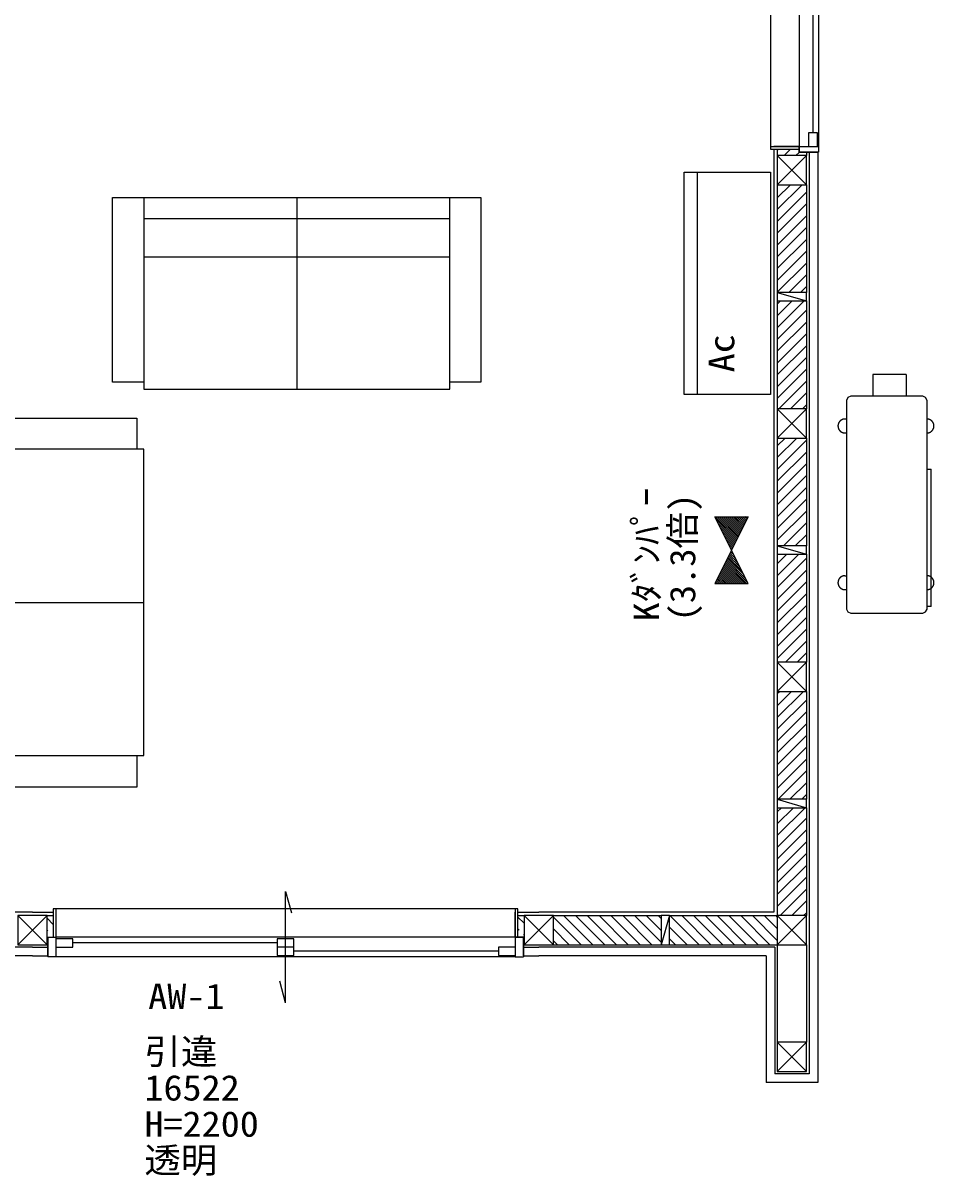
# Model space of a CAD drawing. Units: millimetres at full size, sheet at 1:50. Extents: x -8065 to 1202, y -4689 to 4303.
# Drawn here: x -2588 to 686, y -4689 to -548 of the extents above; entities that cross this region are included whole.
import ezdxf
from ezdxf.enums import TextEntityAlignment as Align

# ---------------------------------------------------------------- set-up
doc = ezdxf.new("R2010")
doc.units = ezdxf.units.MM
doc.header["$LTSCALE"] = 50
for name, color, linetype, lineweight in [('0-2_柱', 3, 'Continuous', 20), ('0-3_仕上', 3, 'Continuous', 20), ('0-4_下地', 2, 'Continuous', 5), ('0-5_建具', 3, 'Continuous', 20), ('0-6_住設', 2, 'Continuous', 5), ('0-8_造作', 4, 'Continuous', 5), ('0-A_文字', 2, 'Continuous', 5), ('0-B_ハッチ', 1, 'Continuous', 9), ('0-D_ﾚｲﾔ 14', 2, 'Continuous', 5), ('0-F_補助線', 4, 'Continuous', 5)]:
    doc.layers.add(name, color=color, linetype=linetype, lineweight=lineweight)
doc.layers.add('0-9_寸法', color=5, linetype='Continuous')
doc.styles.add('ＭＳ ゴシック', font='')
doc.styles.get('ＭＳ ゴシック').set_extended_font_data('MS Gothic')

msp = doc.modelspace()

# ---------------------------------------------------------------- linework, layer by layer
at = {"layer": '0-2_柱'}
for points in [[(227.86, -1023.87), (122.86, -1023.87), (122.86, -1128.87), (227.86, -1128.87)], [(227.86, -1933.87), (122.86, -1933.87), (122.86, -2038.87), (227.86, -2038.87)], [(227.86, -2843.87), (122.86, -2843.87), (122.86, -2948.87), (227.86, -2948.87)], [(-2502.14, -3858.87), (-2502.14, -3753.87), (-2607.14, -3753.87), (-2607.14, -3858.87)], [(-682.14, -3858.87), (-682.14, -3753.87), (-787.14, -3753.87), (-787.14, -3858.87)], [(122.86, -3753.87), (122.86, -3858.87), (227.86, -3858.87), (227.86, -3753.87)], [(122.86, -4208.87), (122.86, -4313.87), (227.86, -4313.87), (227.86, -4208.87)]]:
    msp.add_lwpolyline(points, close=True, dxfattribs=at)
at = {"layer": '0-3_仕上'}
for p, q in [((110.36, -1001.37), (110.36, -1076.37)), ((267.86, -1011.37), (267.86, -1076.37)), ((110.36, -1076.37), (110.36, -1986.37)), ((267.86, -1076.37), (267.86, -1986.37)), ((110.36, -1986.37), (110.36, -2896.37)), ((267.86, -1986.37), (267.86, -2896.37)), ((110.36, -2896.37), (110.36, -3741.37)), ((267.86, -2896.37), (267.86, -3806.37)), ((-2554.64, -3741.37), (-3399.64, -3741.37)), ((-2554.64, -3741.37), (-2479.64, -3741.37)), ((-809.64, -3741.37), (-734.64, -3741.37)), ((110.36, -3741.37), (-734.64, -3741.37)), ((267.86, -3806.37), (267.86, -4353.87)), ((-2554.64, -3898.87), (-3557.14, -3898.87)), ((-2554.64, -3898.87), (-2499.64, -3898.87)), ((-789.64, -3898.87), (-734.64, -3898.87)), ((82.86, -3898.87), (-734.64, -3898.87)), ((82.86, -3898.87), (82.86, -4353.87)), ((267.86, -4353.87), (82.86, -4353.87))]:
    msp.add_line(p, q, dxfattribs=at)
at = {"layer": '0-4_下地'}
for p, q in [((122.86, -1001.37), (122.86, -1023.87)), ((227.86, -1011.37), (227.86, -1023.87)), ((236.86, -1011.37), (236.86, -1076.37)), ((236.86, -1076.37), (236.86, -1986.37)), ((122.86, -1128.87), (122.86, -1516.37)), ((227.86, -1128.87), (227.86, -1516.37)), ((122.86, -1546.37), (122.86, -1933.87)), ((227.86, -1546.37), (227.86, -1933.87)), ((236.86, -1986.37), (236.86, -2896.37)), ((122.86, -2038.87), (122.86, -2426.37)), ((227.86, -2038.87), (227.86, -2426.37)), ((122.86, -2456.37), (122.86, -2843.87)), ((227.86, -2456.37), (227.86, -2843.87)), ((236.86, -2896.37), (236.86, -3806.37)), ((122.86, -2948.87), (122.86, -3336.37)), ((227.86, -2948.87), (227.86, -3336.37)), ((122.86, -3366.37), (122.86, -3753.87)), ((227.86, -3366.37), (227.86, -3753.87)), ((-2502.14, -3753.87), (-2479.64, -3753.87)), ((-809.64, -3753.87), (-787.14, -3753.87)), ((-682.14, -3753.87), (-294.64, -3753.87)), ((-264.64, -3753.87), (122.86, -3753.87)), ((236.86, -3806.37), (236.86, -4322.87)), ((-2554.64, -3867.87), (-3526.14, -3867.87)), ((-2554.64, -3867.87), (-2499.64, -3867.87)), ((-2502.14, -3858.87), (-2499.64, -3858.87)), ((-789.64, -3858.87), (-787.14, -3858.87)), ((-789.64, -3867.87), (-734.64, -3867.87)), ((113.86, -3867.87), (-734.64, -3867.87)), ((-682.14, -3858.87), (-294.64, -3858.87)), ((-264.64, -3858.87), (122.86, -3858.87)), ((113.86, -3867.87), (113.86, -4322.87)), ((122.86, -3858.87), (122.86, -4208.87)), ((227.86, -3858.87), (227.86, -4208.87)), ((236.86, -4322.87), (113.86, -4322.87))]:
    msp.add_line(p, q, dxfattribs=at)
at = {"layer": '0-4_下地', "color": 3, "lineweight": 20}
for points in [[(227.86, -1516.37), (122.86, -1516.37), (122.86, -1546.37), (227.86, -1546.37)], [(227.86, -2426.37), (122.86, -2426.37), (122.86, -2456.37), (227.86, -2456.37)], [(227.86, -3336.37), (122.86, -3336.37), (122.86, -3366.37), (227.86, -3366.37)], [(-264.64, -3858.87), (-264.64, -3753.87), (-294.64, -3753.87), (-294.64, -3858.87)]]:
    msp.add_lwpolyline(points, close=True, dxfattribs=at)
at = {"layer": '0-5_建具', "color": 2, "lineweight": 5}
for p, q in [((98.36, 668.63), (98.36, -1001.37)), ((200.86, 658.63), (200.86, -991.37)), ((270.86, 658.63), (270.86, -991.37)), ((267.86, -1011.37), (258.86, -1011.37)), ((-809.64, -3729.37), (-2479.64, -3729.37)), ((-819.64, -3831.87), (-2469.64, -3831.87)), ((-2499.64, -3898.87), (-2499.64, -3889.87)), ((-789.64, -3898.87), (-789.64, -3889.87)), ((-819.64, -3901.87), (-2469.64, -3901.87))]:
    msp.add_line(p, q, dxfattribs=at)
at = {"layer": '0-5_建具'}
for p, q in [((250.86, 608.63), (250.86, -941.37)), ((265.86, -941.37), (265.86, -991.37)), ((98.36, -991.37), (270.86, -991.37)), ((200.86, -991.37), (110.36, -991.37)), ((200.86, -991.37), (200.86, -1011.37)), ((200.86, -1011.37), (200.86, -991.37)), ((270.86, -991.37), (270.86, -1011.37)), ((200.86, -1011.37), (270.86, -1011.37)), ((267.86, -1011.37), (200.86, -1011.37)), ((-2469.64, -3729.37), (-2479.64, -3729.37)), ((-2479.64, -3729.37), (-2479.64, -3831.87)), ((-2469.64, -3901.87), (-2469.64, -3729.37)), ((-2469.64, -3831.87), (-2469.64, -3741.37)), ((-819.64, -3729.37), (-819.64, -3901.87)), ((-819.64, -3831.87), (-819.64, -3741.37)), ((-2499.64, -3831.87), (-2469.64, -3831.87)), ((-2499.64, -3898.87), (-2499.64, -3831.87)), ((-2499.64, -3831.87), (-2469.64, -3831.87)), ((-2499.64, -3831.87), (-2499.64, -3901.87)), ((-2409.64, -3836.87), (-2469.64, -3836.87)), ((-2409.64, -3866.87), (-2409.64, -3836.87)), ((-1674.64, -3836.87), (-1674.64, -3896.87)), ((-1614.64, -3836.87), (-1674.64, -3836.87)), ((-1614.64, -3896.87), (-1614.64, -3836.87)), ((-819.64, -3831.87), (-789.64, -3831.87)), ((-789.64, -3831.87), (-789.64, -3901.87)), ((-2469.64, -3866.87), (-2409.64, -3866.87)), ((-1674.64, -3851.87), (-2409.64, -3851.87)), ((-1614.64, -3866.87), (-1674.64, -3866.87)), ((-879.64, -3881.87), (-1614.64, -3881.87)), ((-819.64, -3866.87), (-879.64, -3866.87)), ((-2469.64, -3901.87), (-2499.64, -3901.87)), ((-1674.64, -3896.87), (-1614.64, -3896.87)), ((-819.64, -3901.87), (-789.64, -3901.87))]:
    msp.add_line(p, q, dxfattribs=at)
at = {"layer": '0-5_建具', "color": 5, "lineweight": 13}
for p, q in [((-1644.64, -4066.87), (-1644.64, -3666.87)), ((-1644.64, -3666.87), (-1623.94, -3744.15)), ((-1644.64, -4066.87), (-1665.35, -3989.6))]:
    msp.add_line(p, q, dxfattribs=at)
at = {"layer": '0-5_建具'}
for points in [[(235.86, -991.37), (235.86, -941.37), (265.86, -941.37)], [(98.36, -991.37), (98.36, -1001.37), (200.86, -1001.37)], [(-809.64, -3831.87), (-809.64, -3729.37), (-819.64, -3729.37)], [(-789.64, -3898.87), (-789.64, -3831.87), (-819.64, -3831.87)], [(-879.64, -3866.87), (-879.64, -3896.87), (-819.64, -3896.87)]]:
    msp.add_lwpolyline(points, dxfattribs=at)
at = {"layer": '0-6_住設'}
for p, q in [((-165.14, -1084.2), (-165.14, -1881.2)), ((-2267.33, -1175.01), (-942.33, -1175.01)), ((-2267.33, -1838.01), (-2267.33, -1175.01)), ((-2154.33, -1175.01), (-2154.33, -1863.01)), ((-1604.33, -1175.01), (-1604.33, -1863.01)), ((-1054.33, -1863.01), (-1054.33, -1175.01)), ((-942.33, -1175.01), (-942.33, -1838.01)), ((-2154.33, -1250.01), (-1054.33, -1250.01)), ((-2154.33, -1388.01), (-1054.33, -1388.01)), ((-2154.33, -1838.01), (-2267.33, -1838.01)), ((-2154.33, -1863.01), (-1054.33, -1863.01)), ((-942.33, -1838.01), (-1054.33, -1838.01)), ((-2841.96, -1967.19), (-2178.96, -1967.19)), ((-2178.96, -1967.19), (-2178.96, -2079.19)), ((-2153.96, -2079.19), (-2841.96, -2079.19)), ((-2153.96, -3179.19), (-2153.96, -2079.19)), ((-2841.96, -2629.19), (-2153.96, -2629.19)), ((-2841.96, -3179.19), (-2153.96, -3179.19)), ((-2178.96, -3179.19), (-2178.96, -3292.19)), ((-2178.96, -3292.19), (-2841.96, -3292.19))]:
    msp.add_line(p, q, dxfattribs=at)
msp.add_lwpolyline([(97.86, -1084.2), (97.86, -1882.2), (-212.14, -1882.2), (-212.14, -1084.2)], close=True, dxfattribs=at)
at = {"layer": '0-8_造作'}
for p, q in [((122.86, -1001.37), (122.86, -1023.87)), ((127.41, -1001.37), (122.86, -1005.93)), ((169.84, -1001.37), (147.34, -1023.87)), ((202.27, -1011.37), (189.77, -1023.87)), ((122.86, -1128.87), (122.86, -1516.37)), ((212.05, -1128.87), (122.86, -1218.06)), ((169.62, -1128.87), (122.86, -1175.63)), ((127.19, -1128.87), (122.86, -1133.21)), ((227.86, -1155.49), (122.86, -1260.49)), ((227.86, -1197.91), (122.86, -1302.91)), ((227.86, -1240.34), (122.86, -1345.34)), ((227.86, -1282.77), (122.86, -1387.77)), ((227.86, -1325.19), (122.86, -1430.19)), ((227.86, -1367.62), (122.86, -1472.62)), ((227.86, -1410.04), (122.86, -1515.04)), ((227.86, -1452.47), (163.96, -1516.37)), ((227.86, -1494.9), (206.38, -1516.37)), ((122.86, -1546.37), (122.86, -1933.87)), ((218.81, -1546.37), (122.86, -1642.32)), ((176.38, -1546.37), (122.86, -1599.9)), ((133.96, -1546.37), (122.86, -1557.47)), ((227.86, -1579.75), (122.86, -1684.75)), ((227.86, -1622.18), (122.86, -1727.18)), ((227.86, -1664.6), (122.86, -1769.6)), ((227.86, -1707.03), (122.86, -1812.03)), ((227.86, -1749.46), (122.86, -1854.46)), ((227.86, -1791.88), (122.86, -1896.88)), ((227.86, -1834.31), (128.3, -1933.87)), ((227.86, -1876.73), (170.72, -1933.87)), ((227.86, -1919.16), (213.15, -1933.87)), ((122.86, -2038.87), (122.86, -2426.37)), ((193, -2038.87), (122.86, -2109.01)), ((150.57, -2038.87), (122.86, -2066.59)), ((227.86, -2046.44), (122.86, -2151.44)), ((227.86, -2088.87), (122.86, -2193.87)), ((227.86, -2131.29), (122.86, -2236.29)), ((227.86, -2173.72), (122.86, -2278.72)), ((227.86, -2216.15), (122.86, -2321.15)), ((227.86, -2258.57), (122.86, -2363.57)), ((227.86, -2301), (122.86, -2406)), ((227.86, -2343.43), (144.91, -2426.37)), ((227.86, -2385.85), (187.34, -2426.37)), ((122.86, -2456.37), (122.86, -2843.87)), ((199.77, -2456.37), (122.86, -2533.28)), ((157.34, -2456.37), (122.86, -2490.85)), ((227.86, -2470.7), (122.86, -2575.7)), ((227.86, -2513.13), (122.86, -2618.13)), ((227.86, -2555.56), (122.86, -2660.56)), ((227.86, -2597.98), (122.86, -2702.98)), ((227.86, -2640.41), (122.86, -2745.41)), ((227.86, -2682.84), (122.86, -2787.84)), ((227.86, -2725.26), (122.86, -2830.26)), ((227.86, -2767.69), (151.68, -2843.87)), ((227.86, -2810.12), (194.1, -2843.87)), ((122.86, -2948.87), (122.86, -3336.37)), ((216.38, -2948.87), (122.86, -3042.4)), ((173.96, -2948.87), (122.86, -2999.97)), ((131.53, -2948.87), (122.86, -2957.54)), ((227.86, -2979.82), (122.86, -3084.82)), ((227.86, -3022.25), (122.86, -3127.25)), ((227.86, -3064.67), (122.86, -3169.67)), ((227.86, -3107.1), (122.86, -3212.1)), ((227.86, -3149.53), (122.86, -3254.53)), ((227.86, -3191.95), (122.86, -3296.95)), ((227.86, -3234.38), (125.87, -3336.37)), ((227.86, -3276.81), (168.29, -3336.37)), ((227.86, -3319.23), (210.72, -3336.37)), ((122.86, -3366.37), (122.86, -3753.87)), ((223.15, -3366.37), (122.86, -3466.66)), ((180.72, -3366.37), (122.86, -3424.23)), ((138.29, -3366.37), (122.86, -3381.81)), ((227.86, -3404.09), (122.86, -3509.09)), ((227.86, -3446.51), (122.86, -3551.51)), ((227.86, -3488.94), (122.86, -3593.94)), ((227.86, -3531.36), (122.86, -3636.36)), ((227.86, -3573.79), (122.86, -3678.79)), ((227.86, -3616.22), (122.86, -3721.22)), ((227.86, -3658.64), (132.63, -3753.87)), ((227.86, -3701.07), (175.06, -3753.87)), ((-2502.14, -3753.87), (-2479.64, -3753.87)), ((-2479.64, -3786.14), (-2502.14, -3763.64)), ((-809.64, -3753.87), (-787.14, -3753.87)), ((-787.14, -3781.59), (-809.64, -3759.09)), ((-682.14, -3753.87), (-294.64, -3753.87)), ((-582.58, -3858.87), (-682.14, -3759.31)), ((-540.15, -3858.87), (-645.15, -3753.87)), ((-497.73, -3858.87), (-602.73, -3753.87)), ((-455.3, -3858.87), (-560.3, -3753.87)), ((-412.87, -3858.87), (-517.87, -3753.87)), ((-370.45, -3858.87), (-475.45, -3753.87)), ((-328.02, -3858.87), (-433.02, -3753.87)), ((-294.64, -3849.82), (-390.59, -3753.87)), ((-348.17, -3753.87), (-294.64, -3807.4)), ((-305.74, -3753.87), (-294.64, -3764.97)), ((-264.64, -3753.87), (122.86, -3753.87)), ((-158.32, -3858.87), (-263.32, -3753.87)), ((-115.89, -3858.87), (-220.89, -3753.87)), ((-73.46, -3858.87), (-178.46, -3753.87)), ((-31.04, -3858.87), (-136.04, -3753.87)), ((11.39, -3858.87), (-93.61, -3753.87)), ((53.82, -3858.87), (-51.18, -3753.87)), ((96.24, -3858.87), (-8.76, -3753.87)), ((122.86, -3843.06), (33.67, -3753.87)), ((122.86, -3800.63), (76.1, -3753.87)), ((122.86, -3758.21), (118.52, -3753.87)), ((227.86, -3743.5), (217.48, -3753.87)), ((-2499.64, -3808.57), (-2502.14, -3806.07)), ((-809.64, -3801.51), (-804.79, -3806.37)), ((-625.01, -3858.87), (-682.14, -3801.73)), ((-264.64, -3794.97), (-200.74, -3858.87)), ((-2499.64, -3851), (-2502.14, -3848.5)), ((-789.64, -3821.51), (-787.14, -3824.01)), ((-667.43, -3858.87), (-682.14, -3844.16)), ((-264.64, -3837.4), (-243.17, -3858.87))]:
    msp.add_line(p, q, dxfattribs=at)
at = {"layer": '0-A_文字'}
for p, q in [((-21.46, -2400.01), (-100.1, -2321.37)), ((-97.12, -2331.42), (-23.82, -2404.72)), ((-19.1, -2395.29), (-93.03, -2321.37)), ((-90.05, -2345.56), (-26.17, -2409.44)), ((-16.75, -2390.58), (-85.95, -2321.37)), ((-82.97, -2359.71), (-28.53, -2414.15)), ((-14.39, -2385.87), (-78.88, -2321.37)), ((-12.03, -2381.15), (-71.81, -2321.37)), ((-9.67, -2376.44), (-64.74, -2321.37)), ((-7.32, -2371.72), (-57.67, -2321.37)), ((-4.96, -2367.01), (-50.6, -2321.37)), ((-2.6, -2362.29), (-43.53, -2321.37)), ((-0.25, -2357.58), (-36.46, -2321.37)), ((2.11, -2352.87), (-29.39, -2321.37)), ((4.47, -2348.15), (-22.31, -2321.37)), ((6.82, -2343.44), (-15.24, -2321.37)), ((9.18, -2338.72), (-8.17, -2321.37)), ((11.54, -2334.01), (-1.1, -2321.37)), ((13.9, -2329.3), (5.97, -2321.37)), ((-75.9, -2373.85), (-30.89, -2418.86)), ((-68.83, -2387.99), (-33.25, -2423.58)), ((-61.76, -2402.13), (-35.6, -2428.29)), ((-54.69, -2416.27), (-37.96, -2433.01)), ((-47.62, -2430.42), (-40.32, -2437.72)), ((16.02, -2557.7), (-61.53, -2480.15)), ((8.95, -2543.55), (-59.17, -2475.43)), ((1.88, -2529.41), (-56.82, -2470.72)), ((-5.19, -2515.27), (-54.46, -2466)), ((-12.26, -2501.13), (-52.1, -2461.29)), ((-19.33, -2486.99), (-49.74, -2456.58)), ((-26.41, -2472.84), (-47.39, -2451.86)), ((-33.48, -2458.7), (-45.03, -2447.15)), ((-82.74, -2522.57), (-43.94, -2561.37)), ((-80.39, -2517.86), (-36.87, -2561.37)), ((-78.03, -2513.14), (-29.8, -2561.37)), ((-75.67, -2508.43), (-22.73, -2561.37)), ((-73.31, -2503.72), (-15.66, -2561.37)), ((-70.96, -2499), (-8.59, -2561.37)), ((-68.6, -2494.29), (-1.52, -2561.37)), ((-66.24, -2489.57), (5.55, -2561.37)), ((-63.89, -2484.86), (12.62, -2561.37)), ((-99.24, -2555.57), (-93.44, -2561.37)), ((-96.88, -2550.86), (-86.37, -2561.37)), ((-94.53, -2546.14), (-79.3, -2561.37)), ((-92.17, -2541.43), (-72.23, -2561.37)), ((-89.81, -2536.71), (-65.16, -2561.37)), ((-87.46, -2532), (-58.09, -2561.37)), ((-85.1, -2527.29), (-51.01, -2561.37))]:
    msp.add_line(p, q, dxfattribs=at)
msp.add_lwpolyline([(-102.14, -2561.37), (17.86, -2561.37), (-102.14, -2321.37), (17.86, -2321.37)], close=True, dxfattribs=at)
at = {"layer": '0-B_ハッチ'}
for p, q in [((122.86, -1516.37), (227.86, -1546.37)), ((122.86, -2426.37), (227.86, -2456.37)), ((122.86, -3336.37), (227.86, -3366.37)), ((-264.64, -3753.87), (-294.64, -3858.87))]:
    msp.add_line(p, q, dxfattribs=at)
at = {"layer": '0-D_ﾚｲﾔ 14'}
for p, q in [((585.86, -1810.28), (465.86, -1810.28)), ((465.86, -1810.28), (465.86, -1888.28)), ((585.86, -1810.28), (585.86, -1888.28)), ((660.86, -2653.28), (660.86, -1903.28)), ((365.86, -1970.28), (371.86, -1970.28)), ((340.86, -1994.92), (340.86, -1995.64)), ((365.14, -2020.27), (371.86, -2020.27)), ((685.86, -1995.64), (685.86, -1994.92)), ((660.86, -2150.28), (675.86, -2150.28)), ((675.86, -2643.28), (675.86, -2150.28)), ((365.86, -2533.28), (371.86, -2533.28)), ((365.14, -2583.27), (371.86, -2583.27)), ((675.86, -2643.28), (660.86, -2643.28))]:
    msp.add_line(p, q, dxfattribs=at)
for points in [[(645.86, -1888.28), (386.86, -1888.28), (376.86, -1893.28), (371.86, -1903.28), (371.86, -2653.28)], [(660.86, -1903.28), (655.86, -1893.28), (645.86, -1888.28)], [(343.31, -1984.48), (343.01, -1985.13), (342.73, -1985.79), (342.46, -1986.46), (342.22, -1987.14), (341.99, -1987.83), (341.79, -1988.52), (341.6, -1989.21), (341.44, -1989.91), (341.3, -1990.62), (341.17, -1991.33), (341.07, -1992.04), (340.99, -1992.76), (340.92, -1993.48), (340.88, -1994.2), (340.86, -1994.92)], [(365.86, -1970.28), (365.14, -1970.29), (364.42, -1970.32), (363.7, -1970.37), (362.98, -1970.44), (362.27, -1970.54), (361.56, -1970.65), (360.85, -1970.78), (360.14, -1970.94), (359.45, -1971.11), (358.75, -1971.31), (358.06, -1971.52), (357.38, -1971.76), (356.71, -1972.01), (356.04, -1972.28), (355.38, -1972.58), (354.73, -1972.89), (354.09, -1973.22), (353.46, -1973.57), (352.84, -1973.93), (352.23, -1974.32), (351.63, -1974.72), (351.05, -1975.14), (350.47, -1975.57), (349.91, -1976.02), (349.36, -1976.49), (348.83, -1976.97), (348.31, -1977.47), (347.8, -1977.99), (347.31, -1978.51), (346.84, -1979.05), (346.38, -1979.61), (345.93, -1980.18), (345.51, -1980.76), (345.1, -1981.35), (344.7, -1981.95), (344.33, -1982.57), (343.97, -1983.2), (343.63, -1983.83), (343.31, -1984.48)], [(671.33, -1972.58), (670.67, -1972.28), (670.01, -1972.01), (669.33, -1971.76), (668.65, -1971.52), (667.96, -1971.31), (667.27, -1971.11), (666.57, -1970.94), (665.87, -1970.78), (665.16, -1970.65), (664.45, -1970.54), (663.73, -1970.44), (663.02, -1970.37), (662.3, -1970.32), (661.58, -1970.29), (660.86, -1970.28)], [(685.86, -1994.92), (685.83, -1994.2), (685.79, -1993.48), (685.73, -1992.76), (685.65, -1992.04), (685.54, -1991.33), (685.42, -1990.62), (685.28, -1989.91), (685.11, -1989.21), (684.93, -1988.52), (684.72, -1987.83), (684.5, -1987.14), (684.25, -1986.46), (683.99, -1985.79), (683.71, -1985.13), (683.4, -1984.48), (683.08, -1983.83), (682.74, -1983.2), (682.39, -1982.57), (682.01, -1981.95), (681.62, -1981.35), (681.21, -1980.76), (680.78, -1980.18), (680.34, -1979.61), (679.88, -1979.05), (679.4, -1978.51), (678.91, -1977.99), (678.41, -1977.47), (677.89, -1976.97), (677.35, -1976.49), (676.8, -1976.02), (676.24, -1975.57), (675.67, -1975.14), (675.08, -1974.72), (674.48, -1974.32), (673.87, -1973.93), (673.25, -1973.57), (672.62, -1973.22), (671.98, -1972.89), (671.33, -1972.58)], [(340.86, -1995.64), (340.88, -1996.36), (340.92, -1997.08), (340.99, -1997.79), (341.07, -1998.51), (341.17, -1999.22), (341.3, -1999.93), (341.44, -2000.64), (341.6, -2001.34), (341.79, -2002.04), (341.99, -2002.73), (342.22, -2003.41), (342.46, -2004.09), (342.73, -2004.76), (343.01, -2005.42), (343.31, -2006.08), (343.63, -2006.72), (343.97, -2007.36), (344.33, -2007.98), (344.7, -2008.6), (345.1, -2009.2), (345.51, -2009.8), (345.93, -2010.38), (346.38, -2010.94), (346.84, -2011.5), (347.31, -2012.04), (347.8, -2012.57), (348.31, -2013.08), (348.83, -2013.58), (349.36, -2014.06), (349.91, -2014.53), (350.47, -2014.98), (351.05, -2015.42), (351.63, -2015.84), (352.23, -2016.24), (352.84, -2016.62), (353.46, -2016.99), (354.09, -2017.34), (354.73, -2017.67), (355.38, -2017.98)], [(355.38, -2017.98), (356.04, -2018.27), (356.71, -2018.54), (357.38, -2018.8), (358.06, -2019.03), (358.75, -2019.25), (359.45, -2019.44), (360.14, -2019.62), (360.85, -2019.77), (361.56, -2019.9), (362.27, -2020.02), (362.98, -2020.11), (363.7, -2020.18), (364.42, -2020.24), (365.14, -2020.27), (365.86, -2020.28)], [(660.86, -2020.28), (661.58, -2020.27), (662.3, -2020.24), (663.02, -2020.18), (663.73, -2020.11), (664.45, -2020.02), (665.16, -2019.9), (665.87, -2019.77), (666.57, -2019.62), (667.27, -2019.44), (667.96, -2019.25), (668.65, -2019.03), (669.33, -2018.8), (670.01, -2018.54), (670.67, -2018.27), (671.33, -2017.98), (671.98, -2017.67), (672.62, -2017.34), (673.25, -2016.99), (673.87, -2016.62), (674.48, -2016.24), (675.08, -2015.84), (675.67, -2015.42), (676.24, -2014.98), (676.8, -2014.53), (677.35, -2014.06), (677.89, -2013.58), (678.41, -2013.08), (678.91, -2012.57), (679.4, -2012.04), (679.88, -2011.5), (680.34, -2010.94), (680.78, -2010.38), (681.21, -2009.8), (681.62, -2009.2), (682.01, -2008.6), (682.39, -2007.98), (682.74, -2007.36), (683.08, -2006.72), (683.4, -2006.08)], [(683.4, -2006.08), (683.71, -2005.42), (683.99, -2004.76), (684.25, -2004.09), (684.5, -2003.41), (684.72, -2002.73), (684.93, -2002.04), (685.11, -2001.34), (685.28, -2000.64), (685.42, -1999.93), (685.54, -1999.22), (685.65, -1998.51), (685.73, -1997.79), (685.79, -1997.08), (685.83, -1996.36), (685.86, -1995.64)], [(343.31, -2547.48), (343.01, -2548.13), (342.73, -2548.79), (342.46, -2549.46), (342.22, -2550.14), (341.99, -2550.83), (341.79, -2551.52), (341.6, -2552.21), (341.44, -2552.91), (341.3, -2553.62), (341.17, -2554.33), (341.07, -2555.04), (340.99, -2555.76), (340.92, -2556.48), (340.88, -2557.2), (340.86, -2557.92), (340.86, -2558.64)], [(340.86, -2558.64), (340.88, -2559.36), (340.92, -2560.08), (340.99, -2560.79), (341.07, -2561.51), (341.17, -2562.22), (341.3, -2562.93), (341.44, -2563.64), (341.6, -2564.34), (341.79, -2565.04), (341.99, -2565.73), (342.22, -2566.41), (342.46, -2567.09), (342.73, -2567.76), (343.01, -2568.42), (343.31, -2569.08), (343.63, -2569.72), (343.97, -2570.36), (344.33, -2570.98), (344.7, -2571.6), (345.1, -2572.2), (345.51, -2572.8), (345.93, -2573.38), (346.38, -2573.94), (346.84, -2574.5), (347.31, -2575.04), (347.8, -2575.57), (348.31, -2576.08), (348.83, -2576.58), (349.36, -2577.06), (349.91, -2577.53), (350.47, -2577.98), (351.05, -2578.42), (351.63, -2578.84), (352.23, -2579.24), (352.84, -2579.62), (353.46, -2579.99), (354.09, -2580.34), (354.73, -2580.67), (355.38, -2580.98)], [(365.86, -2533.28), (365.14, -2533.29), (364.42, -2533.32), (363.7, -2533.37), (362.98, -2533.44), (362.27, -2533.54), (361.56, -2533.65), (360.85, -2533.78), (360.14, -2533.94), (359.45, -2534.11), (358.75, -2534.31), (358.06, -2534.52), (357.38, -2534.76), (356.71, -2535.01), (356.04, -2535.28), (355.38, -2535.58), (354.73, -2535.89), (354.09, -2536.22), (353.46, -2536.57), (352.84, -2536.93), (352.23, -2537.32), (351.63, -2537.72), (351.05, -2538.14), (350.47, -2538.57), (349.91, -2539.02), (349.36, -2539.49), (348.83, -2539.97), (348.31, -2540.47), (347.8, -2540.99), (347.31, -2541.51), (346.84, -2542.05), (346.38, -2542.61), (345.93, -2543.18), (345.51, -2543.76), (345.1, -2544.35), (344.7, -2544.95), (344.33, -2545.57), (343.97, -2546.2), (343.63, -2546.83), (343.31, -2547.48)], [(671.33, -2535.58), (670.67, -2535.28), (670.01, -2535.01), (669.33, -2534.76), (668.65, -2534.52), (667.96, -2534.31), (667.27, -2534.11), (666.57, -2533.94), (665.87, -2533.78), (665.16, -2533.65), (664.45, -2533.54), (663.73, -2533.44), (663.02, -2533.37), (662.3, -2533.32), (661.58, -2533.29), (660.86, -2533.28)], [(685.86, -2557.92), (685.83, -2557.2), (685.79, -2556.48), (685.73, -2555.76), (685.65, -2555.04), (685.54, -2554.33), (685.42, -2553.62), (685.28, -2552.91), (685.11, -2552.21), (684.93, -2551.52), (684.72, -2550.83), (684.5, -2550.14), (684.25, -2549.46), (683.99, -2548.79), (683.71, -2548.13), (683.4, -2547.48), (683.08, -2546.83), (682.74, -2546.2), (682.39, -2545.57), (682.01, -2544.95), (681.62, -2544.35), (681.21, -2543.76), (680.78, -2543.18), (680.34, -2542.61), (679.88, -2542.05), (679.4, -2541.51), (678.91, -2540.99), (678.41, -2540.47), (677.89, -2539.97), (677.35, -2539.49), (676.8, -2539.02), (676.24, -2538.57), (675.67, -2538.14), (675.08, -2537.72), (674.48, -2537.32), (673.87, -2536.93), (673.25, -2536.57), (672.62, -2536.22), (671.98, -2535.89), (671.33, -2535.58)], [(683.4, -2569.08), (683.71, -2568.42), (683.99, -2567.76), (684.25, -2567.09), (684.5, -2566.41), (684.72, -2565.73), (684.93, -2565.04), (685.11, -2564.34), (685.28, -2563.64), (685.42, -2562.93), (685.54, -2562.22), (685.65, -2561.51), (685.73, -2560.79), (685.79, -2560.08), (685.83, -2559.36), (685.86, -2558.64), (685.86, -2557.92)], [(355.38, -2580.98), (356.04, -2581.27), (356.71, -2581.54), (357.38, -2581.8), (358.06, -2582.03), (358.75, -2582.25), (359.45, -2582.44), (360.14, -2582.62), (360.85, -2582.77), (361.56, -2582.9), (362.27, -2583.02), (362.98, -2583.11), (363.7, -2583.18), (364.42, -2583.24), (365.14, -2583.27), (365.86, -2583.28)], [(660.86, -2583.28), (661.58, -2583.27), (662.3, -2583.24), (663.02, -2583.18), (663.73, -2583.11), (664.45, -2583.02), (665.16, -2582.9), (665.87, -2582.77), (666.57, -2582.62), (667.27, -2582.44), (667.96, -2582.25), (668.65, -2582.03), (669.33, -2581.8), (670.01, -2581.54), (670.67, -2581.27), (671.33, -2580.98), (671.98, -2580.67), (672.62, -2580.34), (673.25, -2579.99), (673.87, -2579.62), (674.48, -2579.24), (675.08, -2578.84), (675.67, -2578.42), (676.24, -2577.98), (676.8, -2577.53), (677.35, -2577.06), (677.89, -2576.58), (678.41, -2576.08), (678.91, -2575.57), (679.4, -2575.04), (679.88, -2574.5), (680.34, -2573.94), (680.78, -2573.38), (681.21, -2572.8), (681.62, -2572.2), (682.01, -2571.6), (682.39, -2570.98), (682.74, -2570.36), (683.08, -2569.72), (683.4, -2569.08)], [(371.86, -2653.28), (376.86, -2663.28), (386.86, -2668.28), (645.86, -2668.28), (655.86, -2663.28), (660.86, -2653.28)]]:
    msp.add_lwpolyline(points, dxfattribs=at)
at = {"layer": '0-F_補助線'}
for p, q in [((227.86, -1023.87), (122.86, -1128.87)), ((227.86, -1128.87), (122.86, -1023.87)), ((227.86, -1933.87), (122.86, -2038.87)), ((227.86, -2038.87), (122.86, -1933.87)), ((227.86, -2843.87), (122.86, -2948.87)), ((227.86, -2948.87), (122.86, -2843.87)), ((-2502.14, -3858.87), (-2607.14, -3753.87)), ((-2607.14, -3858.87), (-2502.14, -3753.87)), ((-682.14, -3858.87), (-787.14, -3753.87)), ((-787.14, -3858.87), (-682.14, -3753.87)), ((122.86, -3753.87), (227.86, -3858.87)), ((227.86, -3753.87), (122.86, -3858.87)), ((122.86, -4208.87), (227.86, -4313.87)), ((227.86, -4208.87), (122.86, -4313.87))]:
    msp.add_line(p, q, dxfattribs=at)

# ---------------------------------------------------------------- texts
at = {"layer": '0-9_寸法', "style": 'ＭＳ ゴシック'}
for s, width, p in [('Ac', 1.1, (-4.45, -1802.8)), ('Kﾀﾞﾝﾊﾟｰ', 1.1, (-274.4, -2697.24)), ('(3.3倍)', 1.05, (-144.4, -2697.24))]:
    msp.add_text(s, height=91.64, rotation=90, dxfattribs=dict(at, width=width)).set_placement(p, align=Align.BOTTOM_LEFT)
for s, width, p in [('AW-1', 1.1, (-2138.48, -4117.1)), ('引違', 1.05, (-2152.19, -4315.75)), ('16522', 1.1, (-2152.19, -4445.75)), ('H=2200', 1.1, (-2152.19, -4575.75)), ('透明', 1.05, (-2152.19, -4705.75))]:
    msp.add_text(s, height=91.64, dxfattribs=dict(at, width=width)).set_placement(p, align=Align.BOTTOM_LEFT)

doc.saveas('drawing.dxf')
